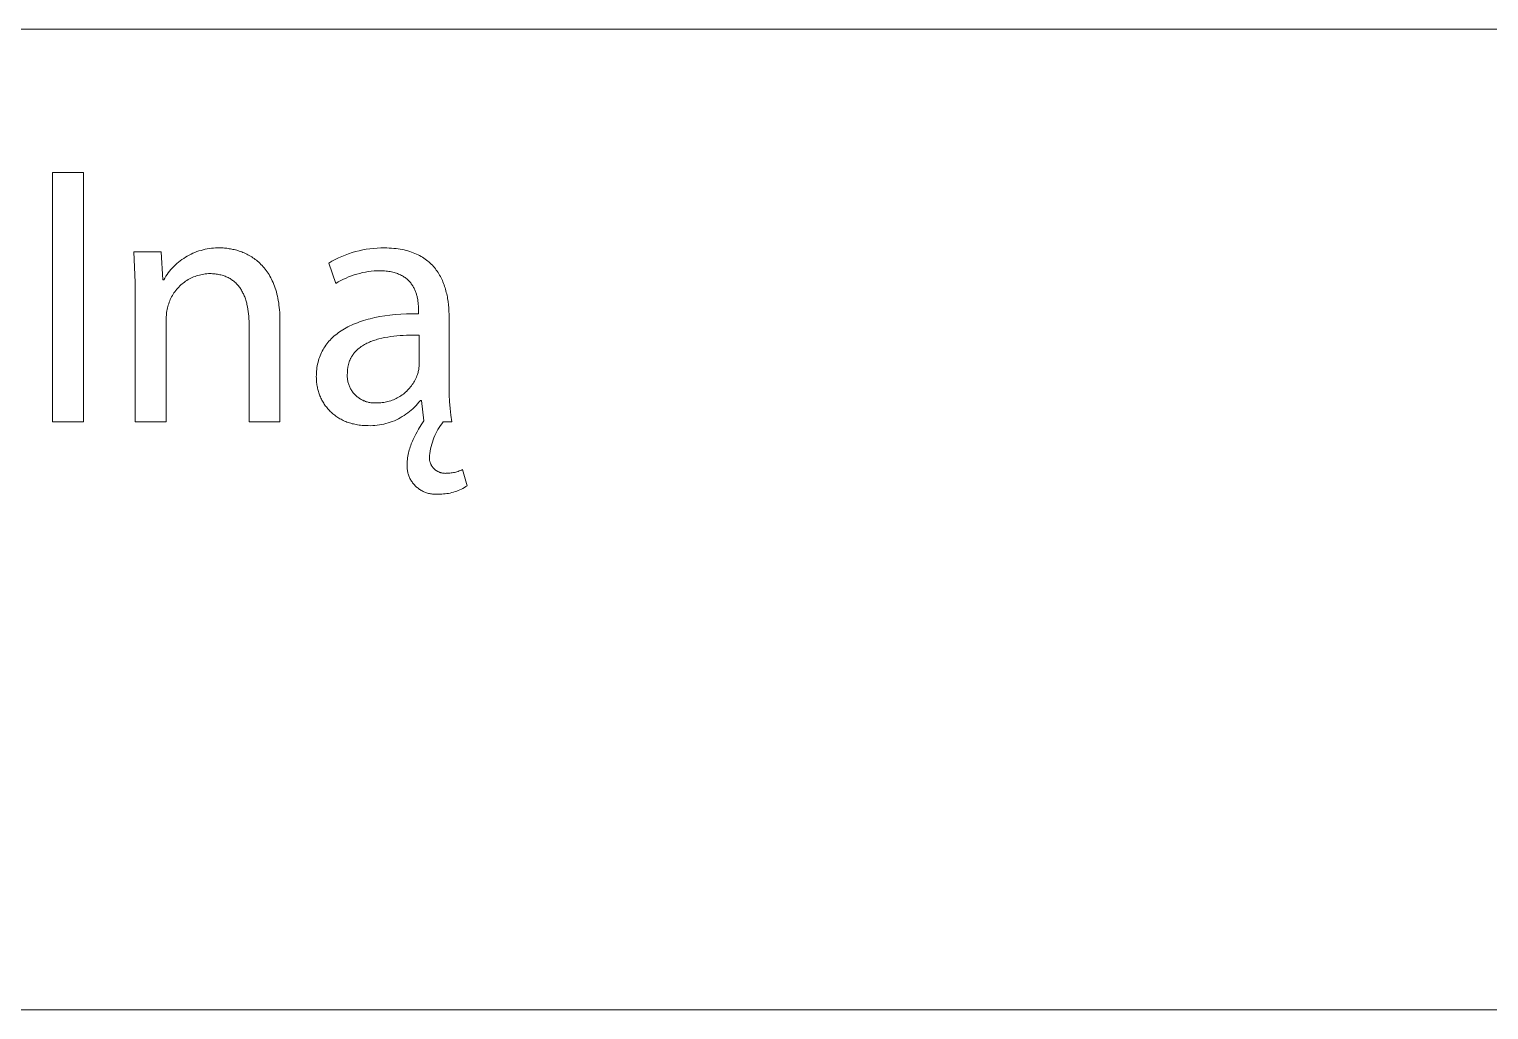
# Model space of a CAD drawing. Header units: millimetres. Extents: x 1422 to 6060, y -58 to 3182.
# Drawn here: x 5673.8 to 5866.8, y -57.9 to 71.7 of the extents above; entities that cross this region are included whole.
import ezdxf

# ---------------------------------------------------------------- set-up
doc = ezdxf.new("R2010")
doc.units = ezdxf.units.MM
doc.header["$MEASUREMENT"] = 0
doc.layers.add('Domyślny', color=7, linetype='Continuous', true_color=0x000000)

msp = doc.modelspace()

# ---------------------------------------------------------------- linework, layer by layer
at = {"layer": 'Domyślny', "color": 18, "lineweight": 15, "true_color": 0x000000}
for p, q in [((4307.17, 71.66), (6055.34, 71.66)), ((5676.89, 52.74), (5680.97, 52.74)), ((5676.89, 19.77), (5676.89, 52.74)), ((5680.97, 52.74), (5680.97, 19.77)), ((5696.51, 42.44), (5696.78, 42.51)), ((5696.78, 42.51), (5697.05, 42.58)), ((5697.05, 42.58), (5697.33, 42.63)), ((5697.33, 42.63), (5697.6, 42.68)), ((5697.6, 42.68), (5697.88, 42.71)), ((5697.88, 42.71), (5698.16, 42.74)), ((5698.16, 42.74), (5698.44, 42.75)), ((5698.44, 42.75), (5698.72, 42.76)), ((5698.72, 42.76), (5699, 42.76)), ((5699, 42.76), (5699.15, 42.76)), ((5699.15, 42.76), (5699.3, 42.75)), ((5699.3, 42.75), (5699.45, 42.75)), ((5699.45, 42.75), (5699.61, 42.74)), ((5699.61, 42.74), (5699.76, 42.72)), ((5699.76, 42.72), (5699.92, 42.71)), ((5699.92, 42.71), (5700.08, 42.69)), ((5700.08, 42.69), (5700.24, 42.66)), ((5700.24, 42.66), (5700.4, 42.64)), ((5700.4, 42.64), (5700.57, 42.61)), ((5700.57, 42.61), (5700.73, 42.57)), ((5700.73, 42.57), (5700.89, 42.54)), ((5700.89, 42.54), (5701.06, 42.49)), ((5701.06, 42.49), (5701.23, 42.45)), ((5717.41, 42.39), (5717.89, 42.49)), ((5717.89, 42.49), (5718.36, 42.58)), ((5718.36, 42.58), (5718.84, 42.64)), ((5718.84, 42.64), (5719.32, 42.7)), ((5719.32, 42.7), (5719.8, 42.73)), ((5719.8, 42.73), (5720.29, 42.75)), ((5720.29, 42.75), (5720.77, 42.75)), ((5720.77, 42.75), (5721.09, 42.75)), ((5721.09, 42.75), (5721.4, 42.74)), ((5721.4, 42.74), (5721.7, 42.72)), ((5721.7, 42.72), (5722, 42.7)), ((5722, 42.7), (5722.29, 42.67)), ((5722.29, 42.67), (5722.57, 42.63)), ((5722.57, 42.63), (5722.84, 42.59)), ((5722.84, 42.59), (5723.11, 42.54)), ((5723.11, 42.54), (5723.37, 42.49)), ((5723.37, 42.49), (5723.63, 42.43)), ((5687.74, 40.22), (5687.62, 42.25)), ((5687.62, 42.25), (5691.25, 42.25)), ((5691.25, 42.25), (5691.48, 38.53)), ((5693.12, 40.51), (5693.33, 40.7)), ((5693.33, 40.7), (5693.54, 40.88)), ((5693.54, 40.88), (5693.76, 41.06)), ((5693.76, 41.06), (5693.99, 41.22)), ((5693.99, 41.22), (5694.22, 41.38)), ((5694.22, 41.38), (5694.46, 41.53)), ((5694.46, 41.53), (5694.7, 41.68)), ((5694.7, 41.68), (5694.95, 41.81)), ((5694.95, 41.81), (5695.2, 41.94)), ((5695.2, 41.94), (5695.45, 42.06)), ((5695.45, 42.06), (5695.71, 42.17)), ((5695.71, 42.17), (5695.97, 42.27)), ((5695.97, 42.27), (5696.24, 42.36)), ((5696.24, 42.36), (5696.51, 42.44)), ((5701.23, 42.45), (5701.39, 42.4)), ((5701.39, 42.4), (5701.56, 42.35)), ((5701.56, 42.35), (5701.73, 42.29)), ((5701.73, 42.29), (5701.89, 42.23)), ((5701.89, 42.23), (5702.06, 42.16)), ((5702.06, 42.16), (5702.23, 42.09)), ((5702.23, 42.09), (5702.39, 42.02)), ((5702.39, 42.02), (5702.56, 41.94)), ((5702.56, 41.94), (5702.72, 41.85)), ((5702.72, 41.85), (5702.89, 41.76)), ((5702.89, 41.76), (5703.05, 41.67)), ((5703.05, 41.67), (5703.21, 41.57)), ((5703.21, 41.57), (5703.37, 41.46)), ((5703.37, 41.46), (5703.53, 41.35)), ((5703.53, 41.35), (5703.68, 41.24)), ((5703.68, 41.24), (5703.84, 41.12)), ((5703.84, 41.12), (5703.99, 40.99)), ((5703.99, 40.99), (5704.14, 40.86)), ((5704.14, 40.86), (5704.29, 40.73)), ((5704.29, 40.73), (5704.44, 40.58)), ((5704.44, 40.58), (5704.58, 40.44)), ((5713.39, 40.76), (5713.81, 41)), ((5714.32, 38.06), (5713.39, 40.76)), ((5713.81, 41), (5714.24, 41.23)), ((5714.24, 41.23), (5714.67, 41.44)), ((5714.67, 41.44), (5715.11, 41.64)), ((5715.11, 41.64), (5715.56, 41.82)), ((5715.56, 41.82), (5716.02, 41.99)), ((5716.02, 41.99), (5716.48, 42.14)), ((5716.48, 42.14), (5716.94, 42.27)), ((5716.94, 42.27), (5717.41, 42.39)), ((5723.63, 42.43), (5723.87, 42.36)), ((5723.87, 42.36), (5724.11, 42.29)), ((5724.11, 42.29), (5724.35, 42.21)), ((5724.35, 42.21), (5724.57, 42.13)), ((5724.57, 42.13), (5724.79, 42.04)), ((5724.79, 42.04), (5725.01, 41.95)), ((5725.01, 41.95), (5725.21, 41.85)), ((5725.21, 41.85), (5725.41, 41.75)), ((5725.41, 41.75), (5725.61, 41.64)), ((5725.61, 41.64), (5725.8, 41.53)), ((5725.8, 41.53), (5725.98, 41.41)), ((5725.98, 41.41), (5726.16, 41.29)), ((5726.16, 41.29), (5726.33, 41.16)), ((5726.33, 41.16), (5726.49, 41.03)), ((5726.49, 41.03), (5726.65, 40.9)), ((5726.65, 40.9), (5726.81, 40.76)), ((5726.81, 40.76), (5726.96, 40.61)), ((5726.96, 40.61), (5727.1, 40.47)), ((5687.8, 38.18), (5687.74, 40.22)), ((5691.58, 38.53), (5691.72, 38.77)), ((5691.72, 38.77), (5691.87, 39.01)), ((5691.87, 39.01), (5692.02, 39.24)), ((5692.02, 39.24), (5692.19, 39.47)), ((5692.19, 39.47), (5692.36, 39.69)), ((5692.36, 39.69), (5692.54, 39.9)), ((5692.54, 39.9), (5692.73, 40.11)), ((5692.73, 40.11), (5692.92, 40.32)), ((5692.92, 40.32), (5693.12, 40.51)), ((5694.99, 38.67), (5694.82, 38.57)), ((5695.17, 38.76), (5694.99, 38.67)), ((5695.35, 38.85), (5695.17, 38.76)), ((5695.54, 38.92), (5695.35, 38.85)), ((5695.72, 39), (5695.54, 38.92)), ((5695.91, 39.06), (5695.72, 39)), ((5696.1, 39.12), (5695.91, 39.06)), ((5696.29, 39.18), (5696.1, 39.12)), ((5696.49, 39.22), (5696.29, 39.18)), ((5696.68, 39.26), (5696.49, 39.22)), ((5696.88, 39.3), (5696.68, 39.26)), ((5697.08, 39.32), (5696.88, 39.3)), ((5697.28, 39.34), (5697.08, 39.32)), ((5697.48, 39.36), (5697.28, 39.34)), ((5697.68, 39.36), (5697.48, 39.36)), ((5697.85, 39.36), (5697.68, 39.36)), ((5698.03, 39.35), (5697.85, 39.36)), ((5698.2, 39.34), (5698.03, 39.35)), ((5698.37, 39.33), (5698.2, 39.34)), ((5698.53, 39.31), (5698.37, 39.33)), ((5698.69, 39.28), (5698.53, 39.31)), ((5698.85, 39.26), (5698.69, 39.28)), ((5699, 39.22), (5698.85, 39.26)), ((5699.15, 39.19), (5699, 39.22)), ((5699.29, 39.15), (5699.15, 39.19)), ((5699.44, 39.11), (5699.29, 39.15)), ((5699.58, 39.06), (5699.44, 39.11)), ((5699.71, 39.01), (5699.58, 39.06)), ((5699.85, 38.95), (5699.71, 39.01)), ((5699.98, 38.9), (5699.85, 38.95)), ((5700.1, 38.83), (5699.98, 38.9)), ((5700.23, 38.77), (5700.1, 38.83)), ((5700.35, 38.7), (5700.23, 38.77)), ((5700.46, 38.63), (5700.35, 38.7)), ((5700.58, 38.55), (5700.46, 38.63)), ((5704.58, 40.44), (5704.72, 40.28)), ((5704.72, 40.28), (5704.86, 40.12)), ((5704.86, 40.12), (5704.99, 39.95)), ((5704.99, 39.95), (5705.12, 39.78)), ((5705.12, 39.78), (5705.25, 39.6)), ((5705.25, 39.6), (5705.38, 39.42)), ((5705.38, 39.42), (5705.5, 39.23)), ((5705.5, 39.23), (5705.62, 39.03)), ((5705.62, 39.03), (5705.73, 38.82)), ((5705.73, 38.82), (5705.84, 38.61)), ((5705.84, 38.61), (5705.94, 38.39)), ((5715.33, 38.62), (5714.99, 38.44)), ((5715.68, 38.78), (5715.33, 38.62)), ((5716.03, 38.93), (5715.68, 38.78)), ((5716.39, 39.07), (5716.03, 38.93)), ((5716.76, 39.19), (5716.39, 39.07)), ((5717.13, 39.3), (5716.76, 39.19)), ((5717.5, 39.4), (5717.13, 39.3)), ((5717.87, 39.49), (5717.5, 39.4)), ((5718.25, 39.57), (5717.87, 39.49)), ((5718.63, 39.63), (5718.25, 39.57)), ((5719.02, 39.68), (5718.63, 39.63)), ((5719.4, 39.71), (5719.02, 39.68)), ((5719.78, 39.73), (5719.4, 39.71)), ((5720.17, 39.74), (5719.78, 39.73)), ((5720.38, 39.74), (5720.17, 39.74)), ((5720.59, 39.73), (5720.38, 39.74)), ((5720.79, 39.72), (5720.59, 39.73)), ((5720.98, 39.7), (5720.79, 39.72)), ((5721.17, 39.68), (5720.98, 39.7)), ((5721.36, 39.66), (5721.17, 39.68)), ((5721.53, 39.63), (5721.36, 39.66)), ((5721.71, 39.59), (5721.53, 39.63)), ((5721.87, 39.56), (5721.71, 39.59)), ((5722.03, 39.52), (5721.87, 39.56)), ((5722.19, 39.47), (5722.03, 39.52)), ((5722.34, 39.42), (5722.19, 39.47)), ((5722.49, 39.37), (5722.34, 39.42)), ((5722.63, 39.31), (5722.49, 39.37)), ((5722.77, 39.25), (5722.63, 39.31)), ((5722.9, 39.19), (5722.77, 39.25)), ((5723.03, 39.12), (5722.9, 39.19)), ((5723.15, 39.06), (5723.03, 39.12)), ((5723.27, 38.98), (5723.15, 39.06)), ((5723.38, 38.91), (5723.27, 38.98)), ((5723.49, 38.83), (5723.38, 38.91)), ((5723.6, 38.75), (5723.49, 38.83)), ((5723.7, 38.67), (5723.6, 38.75)), ((5723.8, 38.58), (5723.7, 38.67)), ((5727.1, 40.47), (5727.24, 40.32)), ((5727.24, 40.32), (5727.37, 40.16)), ((5727.37, 40.16), (5727.5, 40)), ((5727.5, 40), (5727.62, 39.84)), ((5727.62, 39.84), (5727.74, 39.68)), ((5727.74, 39.68), (5727.85, 39.51)), ((5727.85, 39.51), (5727.96, 39.34)), ((5727.96, 39.34), (5728.06, 39.17)), ((5728.06, 39.17), (5728.16, 38.99)), ((5728.16, 38.99), (5728.25, 38.81)), ((5728.25, 38.81), (5728.34, 38.63)), ((5728.34, 38.63), (5728.42, 38.44)), ((5687.81, 36.15), (5687.8, 38.18)), ((5691.48, 38.53), (5691.58, 38.53)), ((5692.94, 36.81), (5692.83, 36.64)), ((5693.06, 36.97), (5692.94, 36.81)), ((5693.18, 37.13), (5693.06, 36.97)), ((5693.3, 37.29), (5693.18, 37.13)), ((5693.43, 37.44), (5693.3, 37.29)), ((5693.57, 37.59), (5693.43, 37.44)), ((5693.71, 37.73), (5693.57, 37.59)), ((5693.86, 37.86), (5693.71, 37.73)), ((5694.01, 38), (5693.86, 37.86)), ((5694.16, 38.12), (5694.01, 38)), ((5694.32, 38.24), (5694.16, 38.12)), ((5694.48, 38.36), (5694.32, 38.24)), ((5694.65, 38.47), (5694.48, 38.36)), ((5694.82, 38.57), (5694.65, 38.47)), ((5700.69, 38.47), (5700.58, 38.55)), ((5700.79, 38.39), (5700.69, 38.47)), ((5700.9, 38.31), (5700.79, 38.39)), ((5701, 38.22), (5700.9, 38.31)), ((5701.1, 38.13), (5701, 38.22)), ((5701.19, 38.03), (5701.1, 38.13)), ((5701.29, 37.93), (5701.19, 38.03)), ((5701.38, 37.83), (5701.29, 37.93)), ((5701.46, 37.73), (5701.38, 37.83)), ((5701.55, 37.62), (5701.46, 37.73)), ((5701.63, 37.51), (5701.55, 37.62)), ((5701.71, 37.4), (5701.63, 37.51)), ((5701.78, 37.29), (5701.71, 37.4)), ((5701.85, 37.17), (5701.78, 37.29)), ((5701.92, 37.05), (5701.85, 37.17)), ((5701.99, 36.93), (5701.92, 37.05)), ((5702.06, 36.8), (5701.99, 36.93)), ((5702.12, 36.68), (5702.06, 36.8)), ((5702.18, 36.55), (5702.12, 36.68)), ((5705.94, 38.39), (5706.04, 38.17)), ((5706.04, 38.17), (5706.14, 37.94)), ((5706.14, 37.94), (5706.23, 37.7)), ((5706.23, 37.7), (5706.32, 37.45)), ((5706.32, 37.45), (5706.4, 37.2)), ((5706.4, 37.2), (5706.48, 36.94)), ((5706.48, 36.94), (5706.55, 36.67)), ((5706.55, 36.67), (5706.61, 36.39)), ((5714.65, 38.26), (5714.32, 38.06)), ((5714.99, 38.44), (5714.65, 38.26)), ((5723.89, 38.5), (5723.8, 38.58)), ((5723.98, 38.41), (5723.89, 38.5)), ((5724.07, 38.32), (5723.98, 38.41)), ((5724.15, 38.22), (5724.07, 38.32)), ((5724.23, 38.13), (5724.15, 38.22)), ((5724.3, 38.03), (5724.23, 38.13)), ((5724.37, 37.93), (5724.3, 38.03)), ((5724.44, 37.84), (5724.37, 37.93)), ((5724.5, 37.73), (5724.44, 37.84)), ((5724.56, 37.63), (5724.5, 37.73)), ((5724.62, 37.53), (5724.56, 37.63)), ((5724.67, 37.42), (5724.62, 37.53)), ((5724.73, 37.32), (5724.67, 37.42)), ((5724.77, 37.21), (5724.73, 37.32)), ((5724.82, 37.11), (5724.77, 37.21)), ((5724.86, 37), (5724.82, 37.11)), ((5724.9, 36.89), (5724.86, 37)), ((5724.94, 36.78), (5724.9, 36.89)), ((5724.98, 36.67), (5724.94, 36.78)), ((5725.01, 36.57), (5724.98, 36.67)), ((5728.42, 38.44), (5728.5, 38.26)), ((5728.5, 38.26), (5728.58, 38.07)), ((5728.58, 38.07), (5728.65, 37.88)), ((5728.65, 37.88), (5728.72, 37.68)), ((5728.72, 37.68), (5728.78, 37.49)), ((5728.78, 37.49), (5728.84, 37.29)), ((5728.84, 37.29), (5728.89, 37.09)), ((5728.89, 37.09), (5728.94, 36.89)), ((5728.94, 36.89), (5728.99, 36.69)), ((5728.99, 36.69), (5729.04, 36.48)), ((5687.81, 19.76), (5687.81, 36.15)), ((5692.08, 34.82), (5692.03, 34.63)), ((5692.12, 35), (5692.08, 34.82)), ((5692.18, 35.19), (5692.12, 35)), ((5692.24, 35.38), (5692.18, 35.19)), ((5692.3, 35.57), (5692.24, 35.38)), ((5692.38, 35.76), (5692.3, 35.57)), ((5692.45, 35.94), (5692.38, 35.76)), ((5692.54, 36.12), (5692.45, 35.94)), ((5692.63, 36.3), (5692.54, 36.12)), ((5692.73, 36.47), (5692.63, 36.3)), ((5692.83, 36.64), (5692.73, 36.47)), ((5702.23, 36.42), (5702.18, 36.55)), ((5702.29, 36.28), (5702.23, 36.42)), ((5702.34, 36.15), (5702.29, 36.28)), ((5702.39, 36.01), (5702.34, 36.15)), ((5702.43, 35.87), (5702.39, 36.01)), ((5702.48, 35.73), (5702.43, 35.87)), ((5702.52, 35.58), (5702.48, 35.73)), ((5702.56, 35.44), (5702.52, 35.58)), ((5702.59, 35.29), (5702.56, 35.44)), ((5702.66, 34.99), (5702.59, 35.29)), ((5702.71, 34.68), (5702.66, 34.99)), ((5706.61, 36.39), (5706.67, 36.11)), ((5706.67, 36.11), (5706.73, 35.82)), ((5706.73, 35.82), (5706.78, 35.52)), ((5706.78, 35.52), (5706.82, 35.21)), ((5706.82, 35.21), (5706.86, 34.9)), ((5706.86, 34.9), (5706.89, 34.57)), ((5725.04, 36.46), (5725.01, 36.57)), ((5725.07, 36.35), (5725.04, 36.46)), ((5725.09, 36.24), (5725.07, 36.35)), ((5725.11, 36.13), (5725.09, 36.24)), ((5725.16, 35.92), (5725.11, 36.13)), ((5725.19, 35.71), (5725.16, 35.92)), ((5725.22, 35.5), (5725.19, 35.71)), ((5725.24, 35.29), (5725.22, 35.5)), ((5725.25, 35.09), (5725.24, 35.29)), ((5725.26, 34.9), (5725.25, 35.09)), ((5725.26, 34.72), (5725.26, 34.9)), ((5729.04, 36.48), (5729.08, 36.28)), ((5729.08, 36.28), (5729.11, 36.07)), ((5729.11, 36.07), (5729.18, 35.66)), ((5729.18, 35.66), (5729.23, 35.24)), ((5729.23, 35.24), (5729.27, 34.82)), ((5729.27, 34.82), (5729.29, 34.4)), ((5691.92, 33.66), (5691.91, 33.47)), ((5691.91, 33.47), (5691.92, 33.28)), ((5691.93, 33.86), (5691.92, 33.66)), ((5691.92, 33.28), (5691.92, 19.76)), ((5691.95, 34.05), (5691.93, 33.86)), ((5691.97, 34.24), (5691.95, 34.05)), ((5692, 34.44), (5691.97, 34.24)), ((5692.03, 34.63), (5692, 34.44)), ((5702.76, 34.37), (5702.71, 34.68)), ((5702.8, 34.05), (5702.76, 34.37)), ((5702.83, 33.72), (5702.8, 34.05)), ((5702.85, 33.39), (5702.83, 33.72)), ((5702.86, 33.06), (5702.85, 33.39)), ((5702.86, 32.72), (5702.86, 33.06)), ((5706.89, 34.57), (5706.91, 34.24)), ((5706.91, 34.24), (5706.93, 33.9)), ((5706.93, 33.9), (5706.94, 33.56)), ((5706.94, 33.56), (5706.94, 33.2)), ((5706.94, 33.2), (5706.94, 19.76)), ((5716.92, 32.78), (5717.18, 32.88)), ((5717.18, 32.88), (5717.45, 32.98)), ((5717.45, 32.98), (5717.73, 33.07)), ((5717.73, 33.07), (5718.01, 33.16)), ((5718.01, 33.16), (5718.29, 33.25)), ((5718.29, 33.25), (5718.59, 33.33)), ((5718.59, 33.33), (5718.88, 33.41)), ((5718.88, 33.41), (5719.5, 33.55)), ((5719.5, 33.55), (5720.14, 33.68)), ((5720.14, 33.68), (5720.8, 33.79)), ((5720.8, 33.79), (5721.49, 33.88)), ((5721.49, 33.88), (5722.2, 33.95)), ((5722.2, 33.95), (5722.93, 34.01)), ((5722.93, 34.01), (5723.69, 34.05)), ((5723.69, 34.05), (5724.46, 34.07)), ((5724.46, 34.07), (5725.27, 34.07)), ((5725.27, 34.54), (5725.26, 34.72)), ((5725.27, 34.07), (5725.27, 34.54)), ((5729.29, 34.4), (5729.31, 33.97)), ((5729.31, 33.97), (5729.31, 33.55)), ((5729.31, 33.55), (5729.31, 25.15)), ((5702.86, 19.76), (5702.86, 32.72)), ((5713.74, 30.76), (5713.91, 30.92)), ((5713.91, 30.92), (5714.08, 31.08)), ((5714.08, 31.08), (5714.26, 31.23)), ((5714.26, 31.23), (5714.45, 31.38)), ((5714.45, 31.38), (5714.64, 31.53)), ((5714.64, 31.53), (5714.84, 31.67)), ((5714.84, 31.67), (5715.05, 31.81)), ((5715.05, 31.81), (5715.26, 31.95)), ((5715.26, 31.95), (5715.48, 32.08)), ((5715.48, 32.08), (5715.7, 32.21)), ((5715.7, 32.21), (5715.93, 32.33)), ((5715.93, 32.33), (5716.17, 32.45)), ((5716.17, 32.45), (5716.42, 32.56)), ((5716.42, 32.56), (5716.67, 32.67)), ((5716.67, 32.67), (5716.92, 32.78)), ((5720.79, 30.91), (5720.4, 30.82)), ((5721.19, 30.98), (5720.79, 30.91)), ((5721.59, 31.04), (5721.19, 30.98)), ((5722, 31.1), (5721.59, 31.04)), ((5722.41, 31.14), (5722, 31.1)), ((5722.83, 31.17), (5722.41, 31.14)), ((5723.25, 31.2), (5722.83, 31.17)), ((5723.67, 31.22), (5723.25, 31.2)), ((5724.52, 31.24), (5723.67, 31.22)), ((5725.36, 31.23), (5724.52, 31.24)), ((5725.36, 27.34), (5725.36, 31.23)), ((5712.44, 28.92), (5712.54, 29.12)), ((5712.54, 29.12), (5712.65, 29.32)), ((5712.65, 29.32), (5712.76, 29.51)), ((5712.76, 29.51), (5712.88, 29.7)), ((5712.88, 29.7), (5713.01, 29.89)), ((5713.01, 29.89), (5713.14, 30.07)), ((5713.14, 30.07), (5713.28, 30.25)), ((5713.28, 30.25), (5713.43, 30.42)), ((5713.43, 30.42), (5713.58, 30.59)), ((5713.58, 30.59), (5713.74, 30.76)), ((5716.82, 28.95), (5716.77, 28.89)), ((5716.88, 29.01), (5716.82, 28.95)), ((5716.93, 29.07), (5716.88, 29.01)), ((5716.99, 29.13), (5716.93, 29.07)), ((5717.05, 29.19), (5716.99, 29.13)), ((5717.11, 29.25), (5717.05, 29.19)), ((5717.17, 29.3), (5717.11, 29.25)), ((5717.23, 29.36), (5717.17, 29.3)), ((5717.29, 29.41), (5717.23, 29.36)), ((5717.36, 29.47), (5717.29, 29.41)), ((5717.42, 29.52), (5717.36, 29.47)), ((5717.56, 29.62), (5717.42, 29.52)), ((5717.69, 29.72), (5717.56, 29.62)), ((5717.84, 29.81), (5717.69, 29.72)), ((5717.98, 29.9), (5717.84, 29.81)), ((5718.13, 29.99), (5717.98, 29.9)), ((5718.29, 30.08), (5718.13, 29.99)), ((5718.45, 30.16), (5718.29, 30.08)), ((5718.61, 30.23), (5718.45, 30.16)), ((5718.77, 30.31), (5718.61, 30.23)), ((5718.94, 30.38), (5718.77, 30.31)), ((5719.11, 30.44), (5718.94, 30.38)), ((5719.29, 30.51), (5719.11, 30.44)), ((5719.47, 30.57), (5719.29, 30.51)), ((5719.65, 30.62), (5719.47, 30.57)), ((5719.83, 30.68), (5719.65, 30.62)), ((5720.02, 30.73), (5719.83, 30.68)), ((5720.4, 30.82), (5720.02, 30.73)), ((5711.84, 26.95), (5711.88, 27.18)), ((5711.88, 27.18), (5711.93, 27.41)), ((5711.93, 27.41), (5711.98, 27.64)), ((5711.98, 27.64), (5712.04, 27.86)), ((5712.04, 27.86), (5712.1, 28.08)), ((5712.1, 28.08), (5712.18, 28.3)), ((5712.18, 28.3), (5712.26, 28.51)), ((5712.26, 28.51), (5712.34, 28.72)), ((5712.34, 28.72), (5712.44, 28.92)), ((5715.93, 27.05), (5715.92, 26.96)), ((5715.95, 27.14), (5715.93, 27.05)), ((5715.97, 27.23), (5715.95, 27.14)), ((5715.99, 27.32), (5715.97, 27.23)), ((5716.01, 27.4), (5715.99, 27.32)), ((5716.04, 27.49), (5716.01, 27.4)), ((5716.06, 27.57), (5716.04, 27.49)), ((5716.09, 27.65), (5716.06, 27.57)), ((5716.12, 27.74), (5716.09, 27.65)), ((5716.15, 27.82), (5716.12, 27.74)), ((5716.18, 27.9), (5716.15, 27.82)), ((5716.21, 27.97), (5716.18, 27.9)), ((5716.24, 28.05), (5716.21, 27.97)), ((5716.28, 28.13), (5716.24, 28.05)), ((5716.32, 28.2), (5716.28, 28.13)), ((5716.36, 28.27), (5716.32, 28.2)), ((5716.4, 28.35), (5716.36, 28.27)), ((5716.44, 28.42), (5716.4, 28.35)), ((5716.48, 28.49), (5716.44, 28.42)), ((5716.53, 28.56), (5716.48, 28.49)), ((5716.57, 28.63), (5716.53, 28.56)), ((5716.62, 28.69), (5716.57, 28.63)), ((5716.67, 28.76), (5716.62, 28.69)), ((5716.72, 28.82), (5716.67, 28.76)), ((5716.77, 28.89), (5716.72, 28.82)), ((5725.33, 26.95), (5725.35, 27.08)), ((5725.35, 27.21), (5725.36, 27.34)), ((5725.35, 27.08), (5725.35, 27.21)), ((5711.75, 25.72), (5711.76, 25.97)), ((5711.76, 25.57), (5711.75, 25.72)), ((5711.76, 25.97), (5711.77, 26.22)), ((5711.76, 25.42), (5711.76, 25.57)), ((5711.77, 25.26), (5711.76, 25.42)), ((5711.77, 26.22), (5711.79, 26.47)), ((5711.78, 25.11), (5711.77, 25.26)), ((5711.8, 24.96), (5711.78, 25.11)), ((5711.79, 26.47), (5711.81, 26.71)), ((5711.81, 26.71), (5711.84, 26.95)), ((5715.86, 26.18), (5715.85, 26.06)), ((5715.85, 26.06), (5715.85, 25.93)), ((5715.85, 25.93), (5715.85, 25.81)), ((5715.85, 25.81), (5715.85, 25.69)), ((5715.85, 25.69), (5715.86, 25.56)), ((5715.87, 26.48), (5715.86, 26.39)), ((5715.86, 26.39), (5715.86, 26.28)), ((5715.86, 26.28), (5715.86, 26.18)), ((5715.86, 25.56), (5715.88, 25.44)), ((5715.88, 26.58), (5715.87, 26.48)), ((5715.89, 26.77), (5715.88, 26.68)), ((5715.88, 26.68), (5715.88, 26.58)), ((5715.88, 25.44), (5715.89, 25.31)), ((5715.91, 26.87), (5715.89, 26.77)), ((5715.89, 25.31), (5715.91, 25.19)), ((5715.92, 26.96), (5715.91, 26.87)), ((5715.91, 25.19), (5715.94, 25.07)), ((5724.65, 25.01), (5724.74, 25.17)), ((5724.74, 25.17), (5724.83, 25.34)), ((5724.83, 25.34), (5724.91, 25.51)), ((5724.91, 25.51), (5724.99, 25.69)), ((5724.99, 25.69), (5725.06, 25.87)), ((5725.06, 25.87), (5725.13, 26.04)), ((5725.13, 26.04), (5725.17, 26.17)), ((5725.17, 26.17), (5725.21, 26.3)), ((5725.21, 26.3), (5725.24, 26.43)), ((5725.24, 26.43), (5725.27, 26.55)), ((5725.27, 26.55), (5725.29, 26.68)), ((5725.29, 26.68), (5725.32, 26.81)), ((5725.32, 26.81), (5725.33, 26.95)), ((5729.31, 25.15), (5729.31, 24.25)), ((5711.81, 24.81), (5711.8, 24.96)), ((5711.84, 24.66), (5711.81, 24.81)), ((5711.86, 24.51), (5711.84, 24.66)), ((5711.89, 24.36), (5711.86, 24.51)), ((5711.92, 24.21), (5711.89, 24.36)), ((5711.96, 24.06), (5711.92, 24.21)), ((5712, 23.91), (5711.96, 24.06)), ((5712.04, 23.77), (5712, 23.91)), ((5712.09, 23.62), (5712.04, 23.77)), ((5712.14, 23.48), (5712.09, 23.62)), ((5712.19, 23.34), (5712.14, 23.48)), ((5712.24, 23.2), (5712.19, 23.34)), ((5712.3, 23.06), (5712.24, 23.2)), ((5715.94, 25.07), (5715.97, 24.95)), ((5715.97, 24.95), (5716, 24.83)), ((5716, 24.83), (5716.04, 24.71)), ((5716.04, 24.71), (5716.09, 24.59)), ((5716.09, 24.59), (5716.13, 24.48)), ((5716.13, 24.48), (5716.18, 24.37)), ((5716.18, 24.37), (5716.24, 24.25)), ((5716.24, 24.25), (5716.29, 24.14)), ((5716.29, 24.14), (5716.36, 24.03)), ((5716.36, 24.03), (5716.42, 23.93)), ((5716.42, 23.93), (5716.49, 23.83)), ((5716.49, 23.83), (5716.56, 23.72)), ((5716.56, 23.72), (5716.64, 23.63)), ((5716.64, 23.63), (5716.72, 23.53)), ((5716.72, 23.53), (5716.8, 23.44)), ((5716.8, 23.44), (5716.89, 23.35)), ((5716.89, 23.35), (5716.98, 23.26)), ((5716.98, 23.26), (5717.07, 23.18)), ((5717.07, 23.18), (5717.16, 23.09)), ((5722.79, 23.12), (5722.95, 23.22)), ((5722.95, 23.22), (5723.11, 23.33)), ((5723.11, 23.33), (5723.26, 23.44)), ((5723.26, 23.44), (5723.41, 23.56)), ((5723.41, 23.56), (5723.56, 23.69)), ((5723.56, 23.69), (5723.7, 23.82)), ((5723.7, 23.82), (5723.83, 23.95)), ((5723.83, 23.95), (5723.96, 24.09)), ((5723.96, 24.09), (5724.09, 24.23)), ((5724.09, 24.23), (5724.21, 24.38)), ((5724.21, 24.38), (5724.33, 24.53)), ((5724.33, 24.53), (5724.44, 24.69)), ((5724.44, 24.69), (5724.55, 24.85)), ((5724.55, 24.85), (5724.65, 25.01)), ((5729.31, 24.25), (5729.33, 23.35)), ((5729.33, 23.35), (5729.38, 22.45)), ((5712.37, 22.92), (5712.3, 23.06)), ((5712.43, 22.78), (5712.37, 22.92)), ((5712.5, 22.64), (5712.43, 22.78)), ((5712.58, 22.51), (5712.5, 22.64)), ((5712.65, 22.38), (5712.58, 22.51)), ((5712.73, 22.25), (5712.65, 22.38)), ((5712.81, 22.12), (5712.73, 22.25)), ((5712.9, 21.99), (5712.81, 22.12)), ((5712.99, 21.86), (5712.9, 21.99)), ((5713.08, 21.74), (5712.99, 21.86)), ((5713.18, 21.62), (5713.08, 21.74)), ((5713.28, 21.5), (5713.18, 21.62)), ((5713.38, 21.39), (5713.28, 21.5)), ((5713.49, 21.27), (5713.38, 21.39)), ((5713.6, 21.16), (5713.49, 21.27)), ((5717.16, 23.09), (5717.26, 23.02)), ((5717.26, 23.02), (5717.36, 22.94)), ((5717.36, 22.94), (5717.46, 22.87)), ((5717.46, 22.87), (5717.57, 22.81)), ((5717.57, 22.81), (5717.67, 22.74)), ((5717.67, 22.74), (5717.78, 22.68)), ((5717.78, 22.68), (5717.89, 22.63)), ((5717.89, 22.63), (5718.01, 22.57)), ((5718.01, 22.57), (5718.12, 22.53)), ((5718.12, 22.53), (5718.24, 22.48)), ((5718.24, 22.48), (5718.36, 22.44)), ((5718.36, 22.44), (5718.47, 22.41)), ((5718.47, 22.41), (5718.6, 22.37)), ((5718.6, 22.37), (5718.72, 22.35)), ((5718.72, 22.35), (5718.84, 22.32)), ((5718.84, 22.32), (5718.96, 22.3)), ((5718.96, 22.3), (5719.09, 22.29)), ((5719.09, 22.29), (5719.21, 22.28)), ((5719.21, 22.28), (5719.33, 22.27)), ((5719.33, 22.27), (5719.46, 22.27)), ((5719.46, 22.27), (5719.58, 22.27)), ((5719.58, 22.27), (5719.71, 22.28)), ((5719.71, 22.28), (5719.9, 22.28)), ((5719.9, 22.28), (5720.09, 22.28)), ((5720.09, 22.28), (5720.28, 22.29)), ((5720.28, 22.29), (5720.47, 22.31)), ((5720.47, 22.31), (5720.66, 22.33)), ((5720.66, 22.33), (5720.85, 22.37)), ((5720.85, 22.37), (5721.03, 22.4)), ((5721.03, 22.4), (5721.22, 22.45)), ((5721.22, 22.45), (5721.4, 22.5)), ((5721.4, 22.5), (5721.59, 22.55)), ((5721.59, 22.55), (5721.77, 22.62)), ((5721.77, 22.62), (5721.94, 22.69)), ((5721.94, 22.69), (5722.12, 22.76)), ((5722.12, 22.76), (5722.29, 22.84)), ((5722.29, 22.84), (5722.46, 22.93)), ((5722.46, 22.93), (5722.63, 23.02)), ((5722.63, 23.02), (5722.79, 23.12)), ((5724.31, 21.32), (5724.08, 21.13)), ((5724.53, 21.51), (5724.31, 21.32)), ((5724.74, 21.72), (5724.53, 21.51)), ((5724.94, 21.93), (5724.74, 21.72)), ((5725.14, 22.14), (5724.94, 21.93)), ((5725.33, 22.37), (5725.14, 22.14)), ((5725.51, 22.6), (5725.33, 22.37)), ((5725.65, 22.6), (5725.51, 22.6)), ((5725.96, 19.91), (5725.65, 22.6)), ((5729.38, 22.45), (5729.45, 21.56)), ((5729.45, 21.56), (5729.55, 20.66)), ((5680.97, 19.77), (5676.89, 19.77)), ((5691.92, 19.76), (5687.81, 19.76)), ((5706.94, 19.76), (5702.86, 19.76)), ((5713.71, 21.05), (5713.6, 21.16)), ((5713.83, 20.94), (5713.71, 21.05)), ((5713.94, 20.84), (5713.83, 20.94)), ((5714.07, 20.74), (5713.94, 20.84)), ((5714.19, 20.64), (5714.07, 20.74)), ((5714.32, 20.54), (5714.19, 20.64)), ((5714.46, 20.45), (5714.32, 20.54)), ((5714.59, 20.36), (5714.46, 20.45)), ((5714.73, 20.27), (5714.59, 20.36)), ((5714.87, 20.19), (5714.73, 20.27)), ((5715.02, 20.11), (5714.87, 20.19)), ((5715.17, 20.03), (5715.02, 20.11)), ((5715.32, 19.95), (5715.17, 20.03)), ((5715.48, 19.88), (5715.32, 19.95)), ((5715.64, 19.82), (5715.48, 19.88)), ((5715.8, 19.75), (5715.64, 19.82)), ((5715.96, 19.69), (5715.8, 19.75)), ((5716.13, 19.63), (5715.96, 19.69)), ((5716.31, 19.58), (5716.13, 19.63)), ((5716.48, 19.53), (5716.31, 19.58)), ((5716.66, 19.49), (5716.48, 19.53)), ((5716.84, 19.45), (5716.66, 19.49)), ((5717.03, 19.41), (5716.84, 19.45)), ((5717.22, 19.38), (5717.03, 19.41)), ((5717.41, 19.35), (5717.22, 19.38)), ((5717.6, 19.32), (5717.41, 19.35)), ((5717.8, 19.3), (5717.6, 19.32)), ((5718, 19.29), (5717.8, 19.3)), ((5719.8, 19.32), (5719.51, 19.29)), ((5720.09, 19.36), (5719.8, 19.32)), ((5720.38, 19.41), (5720.09, 19.36)), ((5720.67, 19.47), (5720.38, 19.41)), ((5720.95, 19.55), (5720.67, 19.47)), ((5721.24, 19.63), (5720.95, 19.55)), ((5721.52, 19.72), (5721.24, 19.63)), ((5721.79, 19.82), (5721.52, 19.72)), ((5722.07, 19.93), (5721.79, 19.82)), ((5722.34, 20.04), (5722.07, 19.93)), ((5722.6, 20.17), (5722.34, 20.04)), ((5722.86, 20.31), (5722.6, 20.17)), ((5723.12, 20.46), (5722.86, 20.31)), ((5723.37, 20.61), (5723.12, 20.46)), ((5723.61, 20.78), (5723.37, 20.61)), ((5723.85, 20.95), (5723.61, 20.78)), ((5724.08, 21.13), (5723.85, 20.95)), ((5725.26, 18.79), (5725.63, 19.39)), ((5725.63, 19.39), (5725.96, 19.91)), ((5728.34, 19.53), (5728.17, 19.28)), ((5728.52, 19.77), (5728.34, 19.53)), ((5729.68, 19.77), (5728.52, 19.77)), ((5729.55, 20.66), (5729.68, 19.77)), ((5718.21, 19.27), (5718, 19.29)), ((5718.41, 19.27), (5718.21, 19.27)), ((5718.63, 19.27), (5718.41, 19.27)), ((5718.92, 19.26), (5718.63, 19.27)), ((5719.21, 19.27), (5718.92, 19.26)), ((5719.51, 19.29), (5719.21, 19.27)), ((5724.46, 17.24), (5724.54, 17.42)), ((5724.54, 17.42), (5724.72, 17.79)), ((5724.72, 17.79), (5724.9, 18.14)), ((5724.9, 18.14), (5725.08, 18.47)), ((5725.08, 18.47), (5725.26, 18.79)), ((5727.2, 17.39), (5727.1, 17.1)), ((5727.31, 17.67), (5727.2, 17.39)), ((5727.43, 17.95), (5727.31, 17.67)), ((5727.56, 18.23), (5727.43, 17.95)), ((5727.69, 18.5), (5727.56, 18.23)), ((5727.84, 18.76), (5727.69, 18.5)), ((5728, 19.03), (5727.84, 18.76)), ((5728.17, 19.28), (5728, 19.03)), ((5723.85, 15.24), (5723.88, 15.45)), ((5723.88, 15.45), (5723.93, 15.66)), ((5723.93, 15.66), (5723.98, 15.86)), ((5723.98, 15.86), (5724.04, 16.06)), ((5724.04, 16.06), (5724.1, 16.27)), ((5724.1, 16.27), (5724.16, 16.47)), ((5724.16, 16.47), (5724.23, 16.66)), ((5724.23, 16.66), (5724.3, 16.86)), ((5724.3, 16.86), (5724.38, 17.05)), ((5724.38, 17.05), (5724.46, 17.24)), ((5726.76, 15.61), (5726.72, 15.31)), ((5726.8, 15.92), (5726.76, 15.61)), ((5726.86, 16.21), (5726.8, 15.92)), ((5726.93, 16.51), (5726.86, 16.21)), ((5727.01, 16.81), (5726.93, 16.51)), ((5727.1, 17.1), (5727.01, 16.81)), ((5723.75, 14.28), (5723.76, 14.39)), ((5723.75, 14.17), (5723.75, 14.28)), ((5723.75, 14.04), (5723.75, 14.17)), ((5723.75, 13.91), (5723.75, 14.04)), ((5723.75, 13.78), (5723.75, 13.91)), ((5723.76, 13.65), (5723.75, 13.78)), ((5723.76, 14.49), (5723.77, 14.6)), ((5723.76, 14.39), (5723.76, 14.49)), ((5723.77, 13.52), (5723.76, 13.65)), ((5723.77, 14.6), (5723.79, 14.81)), ((5723.79, 13.39), (5723.77, 13.52)), ((5723.79, 14.81), (5723.81, 15.03)), ((5723.81, 15.03), (5723.85, 15.24)), ((5726.71, 15.17), (5726.7, 15.1)), ((5726.7, 15.1), (5726.7, 15.02)), ((5726.7, 15.02), (5726.71, 14.95)), ((5726.72, 15.31), (5726.71, 15.24)), ((5726.71, 15.24), (5726.71, 15.17)), ((5726.71, 14.95), (5726.71, 14.88)), ((5726.71, 14.88), (5726.72, 14.81)), ((5726.72, 14.81), (5726.73, 14.74)), ((5726.73, 14.74), (5726.74, 14.66)), ((5726.74, 14.66), (5726.75, 14.59)), ((5726.75, 14.59), (5726.77, 14.52)), ((5726.77, 14.52), (5726.79, 14.45)), ((5726.79, 14.45), (5726.81, 14.39)), ((5726.81, 14.39), (5726.84, 14.32)), ((5726.84, 14.32), (5726.87, 14.25)), ((5726.87, 14.25), (5726.89, 14.18)), ((5726.89, 14.18), (5726.93, 14.12)), ((5726.93, 14.12), (5726.96, 14.06)), ((5726.96, 14.06), (5727, 13.99)), ((5727, 13.99), (5727.03, 13.93)), ((5727.03, 13.93), (5727.07, 13.87)), ((5727.07, 13.87), (5727.12, 13.81)), ((5727.12, 13.81), (5727.16, 13.76)), ((5727.16, 13.76), (5727.21, 13.7)), ((5727.21, 13.7), (5727.25, 13.65)), ((5727.25, 13.65), (5727.3, 13.59)), ((5727.3, 13.59), (5727.36, 13.54)), ((5727.36, 13.54), (5727.41, 13.49)), ((5723.81, 13.27), (5723.79, 13.39)), ((5723.84, 13.14), (5723.81, 13.27)), ((5723.87, 13.01), (5723.84, 13.14)), ((5723.91, 12.89), (5723.87, 13.01)), ((5723.95, 12.77), (5723.91, 12.89)), ((5723.99, 12.64), (5723.95, 12.77)), ((5724.04, 12.52), (5723.99, 12.64)), ((5724.09, 12.4), (5724.04, 12.52)), ((5724.14, 12.29), (5724.09, 12.4)), ((5724.2, 12.17), (5724.14, 12.29)), ((5724.27, 12.06), (5724.2, 12.17)), ((5724.34, 11.95), (5724.27, 12.06)), ((5724.41, 11.84), (5724.34, 11.95)), ((5724.48, 11.73), (5724.41, 11.84)), ((5724.56, 11.63), (5724.48, 11.73)), ((5724.64, 11.53), (5724.56, 11.63)), ((5727.41, 13.49), (5727.46, 13.45)), ((5727.46, 13.45), (5727.52, 13.4)), ((5727.52, 13.4), (5727.58, 13.36)), ((5727.58, 13.36), (5727.64, 13.32)), ((5727.64, 13.32), (5727.7, 13.28)), ((5727.7, 13.28), (5727.76, 13.24)), ((5727.76, 13.24), (5727.82, 13.21)), ((5727.82, 13.21), (5727.89, 13.18)), ((5727.89, 13.18), (5727.95, 13.15)), ((5727.95, 13.15), (5728.02, 13.12)), ((5728.02, 13.12), (5728.09, 13.09)), ((5728.09, 13.09), (5728.16, 13.07)), ((5728.16, 13.07), (5728.23, 13.05)), ((5728.23, 13.05), (5728.3, 13.03)), ((5728.3, 13.03), (5728.37, 13.02)), ((5728.37, 13.02), (5728.44, 13)), ((5728.44, 13), (5728.51, 12.99)), ((5728.51, 12.99), (5728.58, 12.98)), ((5728.58, 12.98), (5728.65, 12.98)), ((5728.65, 12.98), (5728.72, 12.98)), ((5728.72, 12.98), (5728.8, 12.97)), ((5728.8, 12.97), (5728.87, 12.98)), ((5728.87, 12.98), (5728.94, 12.98)), ((5728.94, 12.98), (5729.1, 12.98)), ((5729.1, 12.98), (5729.26, 12.99)), ((5729.26, 12.99), (5729.41, 13)), ((5729.41, 13), (5729.57, 13.02)), ((5729.57, 13.02), (5729.73, 13.04)), ((5729.73, 13.04), (5729.88, 13.07)), ((5729.88, 13.07), (5730.04, 13.1)), ((5730.04, 13.1), (5730.19, 13.14)), ((5730.19, 13.14), (5730.34, 13.18)), ((5730.34, 13.18), (5730.49, 13.23)), ((5730.49, 13.23), (5730.64, 13.28)), ((5730.64, 13.28), (5730.79, 13.34)), ((5730.79, 13.34), (5730.93, 13.41)), ((5730.93, 13.41), (5731.07, 13.47)), ((5731.07, 13.47), (5731.72, 11.33)), ((5724.73, 11.43), (5724.64, 11.53)), ((5724.82, 11.34), (5724.73, 11.43)), ((5724.91, 11.25), (5724.82, 11.34)), ((5725, 11.16), (5724.91, 11.25)), ((5725.1, 11.08), (5725, 11.16)), ((5725.2, 10.99), (5725.1, 11.08)), ((5725.31, 10.92), (5725.2, 10.99)), ((5725.41, 10.84), (5725.31, 10.92)), ((5725.52, 10.77), (5725.41, 10.84)), ((5725.63, 10.71), (5725.52, 10.77)), ((5725.75, 10.64), (5725.63, 10.71)), ((5725.86, 10.58), (5725.75, 10.64)), ((5725.98, 10.53), (5725.86, 10.58)), ((5726.1, 10.48), (5725.98, 10.53)), ((5726.22, 10.43), (5726.1, 10.48)), ((5726.34, 10.39), (5726.22, 10.43)), ((5726.47, 10.35), (5726.34, 10.39)), ((5726.59, 10.32), (5726.47, 10.35)), ((5726.72, 10.29), (5726.59, 10.32)), ((5726.84, 10.26), (5726.72, 10.29)), ((5726.97, 10.24), (5726.84, 10.26)), ((5727.1, 10.22), (5726.97, 10.24)), ((5727.23, 10.21), (5727.1, 10.22)), ((5727.36, 10.2), (5727.23, 10.21)), ((5727.49, 10.2), (5727.36, 10.2)), ((5727.62, 10.2), (5727.49, 10.2)), ((5727.75, 10.21), (5727.62, 10.2)), ((5727.88, 10.22), (5727.75, 10.21)), ((5728.1, 10.21), (5727.88, 10.22)), ((5728.33, 10.22), (5728.1, 10.21)), ((5728.55, 10.24), (5728.33, 10.22)), ((5728.78, 10.26), (5728.55, 10.24)), ((5729, 10.29), (5728.78, 10.26)), ((5729.22, 10.32), (5729, 10.29)), ((5729.45, 10.37), (5729.22, 10.32)), ((5729.67, 10.42), (5729.45, 10.37)), ((5729.88, 10.48), (5729.67, 10.42)), ((5730.1, 10.55), (5729.88, 10.48)), ((5730.31, 10.62), (5730.1, 10.55)), ((5730.52, 10.7), (5730.31, 10.62)), ((5730.73, 10.79), (5730.52, 10.7)), ((5730.94, 10.88), (5730.73, 10.79)), ((5731.14, 10.98), (5730.94, 10.88)), ((5731.34, 11.09), (5731.14, 10.98)), ((5731.53, 11.21), (5731.34, 11.09)), ((5731.72, 11.33), (5731.53, 11.21)), ((6055.35, -57.93), (1422.19, -57.93)), ((6055.35, -57.93), (4307.18, -57.93))]:
    msp.add_line(p, q, dxfattribs=at)

doc.saveas('drawing.dxf')
